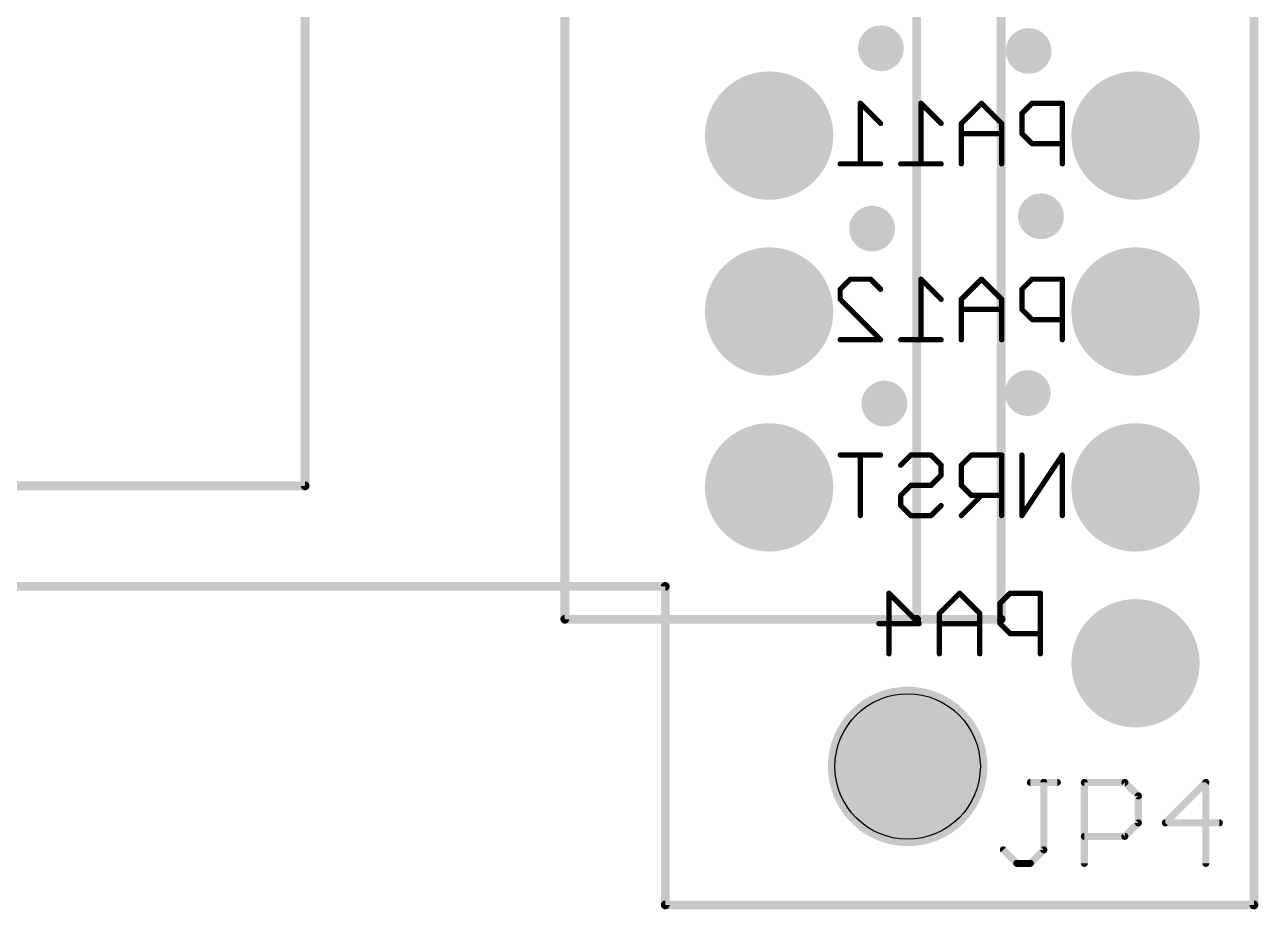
# Model space of a CAD drawing. Extents: x -35.6 to 35.6, y -20.1 to 20.1.
# Drawn here: x 17.75 to 35.56, y -20.06 to -7.29 of the extents above; entities that cross this region are included whole.
import ezdxf

# ---------------------------------------------------------------- set-up
doc = ezdxf.new("R2010")
doc.units = 0
for name, color, linetype in [('17', 82, 'CONTINUOUS'), ('18', 82, 'CONTINUOUS'), ('20', 7, 'CONTINUOUS'), ('21', 253, 'CONTINUOUS'), ('22', 253, 'CONTINUOUS'), ('25', 253, 'CONTINUOUS'), ('29', 253, 'CONTINUOUS'), ('30', 253, 'CONTINUOUS')]:
    doc.layers.add(name, color=color, linetype=linetype)

# ---------------------------------------------------------------- blocks, each defined once
blk = doc.blocks.new('ROUNDP')
at = {"const_width": 0.5}
blk.add_lwpolyline([(0, -0.25, 1), (0, 0.25, 1), (0, -0.25)], format="xyb", dxfattribs=at)
blk = doc.blocks.new('ROUNDV')
at = {"const_width": 0.5}
blk.add_lwpolyline([(0, -0.25, 1), (0, 0.25, 1), (0, -0.25)], format="xyb", dxfattribs=at)

msp = doc.modelspace()

# ---------------------------------------------------------------- linework, layer by layer
at = {"layer": '20', "const_width": 0.127}
for points in [[(35.5, 20), (35.5, -20)], [(-27, -15.4), (27, -15.4)], [(27, -20), (27, -15.4)], [(27, -20), (35.5, -20)]]:
    msp.add_lwpolyline(points, dxfattribs=at)
at = {"layer": '20', "const_width": 0.0635}
for points in [[(27.0317, -15.4, 1), (26.9683, -15.4)], [(27, -15.4318, 1), (27, -15.3682)], [(27, -19.9683, 1), (27, -20.0317)], [(35.5, -20.0317, 1), (35.5, -19.9683)], [(26.9683, -20, 1), (27.0317, -20)], [(35.4682, -20, 1), (35.5318, -20)]]:
    msp.add_lwpolyline(points, format="xyb", dxfattribs=at)
at = {"layer": '20'}
msp.add_circle((30.5, -18), 1.05, dxfattribs=at)
at = {"layer": '21', "const_width": 0.127}
for points in [[(25.55, -15.875), (25.55, 15.875)], [(30.63, -15.875), (30.63, 15.875)], [(31.85, -15.875), (31.85, 15.875)], [(21.8, -13.948), (21.8, 7.952)], [(21.8, -13.948), (-17.278, -13.948)], [(25.55, -15.875), (30.63, -15.875)], [(31.85, -15.875), (30.63, -15.875)]]:
    msp.add_lwpolyline(points, dxfattribs=at)
at = {"layer": '21', "const_width": 0.0635}
for points in [[(21.8, -13.9798, 1), (21.8, -13.9162)], [(21.7683, -13.948, 1), (21.8317, -13.948)], [(25.55, -15.8432, 1), (25.55, -15.9068)], [(25.5183, -15.875, 1), (25.5817, -15.875)], [(30.63, -15.8432, 1), (30.63, -15.9068)], [(30.5983, -15.875, 1), (30.6618, -15.875)], [(30.63, -15.9068, 1), (30.63, -15.8432)], [(31.8183, -15.875, 1), (31.8818, -15.875)], [(31.85, -15.9068, 1), (31.85, -15.8432)]]:
    msp.add_lwpolyline(points, format="xyb", dxfattribs=at)
at = {"layer": '22', "const_width": 0.0762}
for points in [[(30.1086, -8.7147), (29.8171, -8.4232)], [(29.8171, -8.4232), (29.8171, -9.2977)], [(30.9834, -8.7147), (30.6919, -8.4232)], [(30.6919, -8.4232), (30.6919, -9.2977)], [(31.5666, -8.4232), (31.2751, -8.7147)], [(31.8581, -8.7147), (31.5666, -8.4232)], [(32.2956, -8.4232), (32.1499, -8.5689)], [(32.1499, -8.5689), (32.1499, -8.8604)], [(32.7329, -8.4232), (32.2956, -8.4232)], [(32.7329, -9.2977), (32.7329, -8.4232)], [(31.2751, -8.7147), (31.2751, -9.2977)], [(31.8581, -9.2977), (31.8581, -8.7147)], [(31.8581, -8.8604), (31.2751, -8.8604)], [(32.1499, -8.8604), (32.2956, -9.0062)], [(32.2956, -9.0062), (32.7329, -9.0062)], [(30.1086, -9.2977), (29.5256, -9.2977)], [(30.9834, -9.2977), (30.4004, -9.2977)], [(29.5256, -11.1089), (29.6714, -10.9632)], [(29.6714, -10.9632), (29.9629, -10.9632)], [(29.9629, -10.9632), (30.1086, -11.1089)], [(30.9834, -11.2547), (30.6919, -10.9632)], [(30.6919, -10.9632), (30.6919, -11.8377)], [(31.5666, -10.9632), (31.2751, -11.2547)], [(31.8581, -11.2547), (31.5666, -10.9632)], [(32.2956, -10.9632), (32.1499, -11.1089)], [(32.7329, -10.9632), (32.2956, -10.9632)], [(32.7329, -11.8377), (32.7329, -10.9632)], [(29.5256, -11.2547), (29.5256, -11.1089)], [(30.1086, -11.8377), (29.5256, -11.2547)], [(31.2751, -11.2547), (31.2751, -11.8377)], [(31.8581, -11.8377), (31.8581, -11.2547)], [(32.1499, -11.1089), (32.1499, -11.4004)], [(31.8581, -11.4004), (31.2751, -11.4004)], [(32.1499, -11.4004), (32.2956, -11.5462)], [(32.2956, -11.5462), (32.7329, -11.5462)], [(29.5256, -11.8377), (30.1086, -11.8377)], [(30.9834, -11.8377), (30.4004, -11.8377)], [(30.1086, -13.5032), (29.5256, -13.5032)], [(29.8171, -14.3777), (29.8171, -13.5032)], [(30.4004, -13.6489), (30.5461, -13.5032)], [(30.5461, -13.5032), (30.8376, -13.5032)], [(30.8376, -13.5032), (30.9834, -13.6489)], [(31.4209, -13.5032), (31.2751, -13.6489)], [(31.8581, -13.5032), (31.4209, -13.5032)], [(31.8581, -14.3777), (31.8581, -13.5032)], [(32.7329, -13.5032), (32.1499, -14.3777)], [(32.1499, -14.3777), (32.1499, -13.5032)], [(32.7329, -14.3777), (32.7329, -13.5032)], [(30.9834, -13.6489), (30.9834, -13.7947)], [(31.2751, -13.6489), (31.2751, -13.9404)], [(30.9834, -13.7947), (30.8376, -13.9404)], [(30.5461, -13.9404), (30.4004, -14.0862)], [(30.4004, -14.0862), (30.4004, -14.2319)], [(30.8376, -13.9404), (30.5461, -13.9404)], [(31.2751, -13.9404), (31.4209, -14.0862)], [(31.5666, -14.0862), (31.2751, -14.3777)], [(31.4209, -14.0862), (31.8581, -14.0862)], [(30.4004, -14.2319), (30.5461, -14.3777)], [(30.8376, -14.3777), (30.9834, -14.2319)], [(30.5461, -14.3777), (30.8376, -14.3777)], [(30.2295, -16.3741), (30.2295, -15.4996)], [(30.2295, -15.4996), (30.6668, -15.9368)], [(31.25, -15.4996), (30.9585, -15.7911)], [(31.5416, -15.7911), (31.25, -15.4996)], [(31.979, -15.4996), (31.8333, -15.6453)], [(32.4163, -15.4996), (31.979, -15.4996)], [(32.4163, -16.3741), (32.4163, -15.4996)], [(31.8333, -15.6453), (31.8333, -15.9368)], [(30.9585, -15.7911), (30.9585, -16.3741)], [(31.5416, -16.3741), (31.5416, -15.7911)], [(30.6668, -15.9368), (30.0838, -15.9368)], [(31.5416, -15.9368), (30.9585, -15.9368)], [(31.8333, -15.9368), (31.979, -16.0826)], [(31.979, -16.0826), (32.4163, -16.0826)]]:
    msp.add_lwpolyline(points, dxfattribs=at)
at = {"layer": '22', "const_width": 0.0381}
for points in [[(29.8306, -8.4097, 1), (29.8037, -8.4366)], [(29.8362, -8.4232, 1), (29.7981, -8.4232)], [(30.7109, -8.4232, 1), (30.6728, -8.4232)], [(30.7053, -8.4097, 1), (30.6784, -8.4366)], [(31.5801, -8.4097, 1), (31.5532, -8.4366)], [(31.5801, -8.4366, 1), (31.5532, -8.4097)], [(32.1364, -8.5554, 1), (32.1633, -8.5824)], [(32.1689, -8.5689, 1), (32.1308, -8.5689)], [(32.2956, -8.4041, 1), (32.2956, -8.4422)], [(32.3091, -8.4366, 1), (32.2821, -8.4097)], [(32.7519, -8.4232, 1), (32.7138, -8.4232)], [(32.7329, -8.4422, 1), (32.7329, -8.4041)], [(30.0952, -8.7281, 1), (30.1221, -8.7012)], [(30.9699, -8.7281, 1), (30.9969, -8.7012)], [(31.2942, -8.7147, 1), (31.2561, -8.7147)], [(31.2616, -8.7012, 1), (31.2886, -8.7281)], [(31.8772, -8.7147, 1), (31.8391, -8.7147)], [(31.8447, -8.7281, 1), (31.8716, -8.7012)], [(31.2751, -8.8414, 1), (31.2751, -8.8795)], [(31.8581, -8.8795, 1), (31.8581, -8.8414)], [(32.1633, -8.847, 1), (32.1364, -8.8739)], [(32.1308, -8.8604, 1), (32.1689, -8.8604)], [(32.2956, -8.9871, 1), (32.2956, -9.0252)], [(32.2821, -9.0197, 1), (32.3091, -8.9927)], [(32.7329, -9.0252, 1), (32.7329, -8.9871)], [(29.5256, -9.2787, 1), (29.5256, -9.3168)], [(30.1086, -9.3168, 1), (30.1086, -9.2787)], [(30.4004, -9.2787, 1), (30.4004, -9.3168)], [(30.9834, -9.3168, 1), (30.9834, -9.2787)], [(29.7981, -9.2977, 1), (29.8362, -9.2977)], [(30.6728, -9.2977, 1), (30.7109, -9.2977)], [(31.2561, -9.2977, 1), (31.2942, -9.2977)], [(31.8391, -9.2977, 1), (31.8772, -9.2977)], [(32.7138, -9.2977, 1), (32.7519, -9.2977)], [(29.6714, -10.9441, 1), (29.6714, -10.9822)], [(29.6848, -10.9766, 1), (29.6579, -10.9497)], [(29.9764, -10.9497, 1), (29.9494, -10.9766)], [(29.9629, -10.9822, 1), (29.9629, -10.9441)], [(30.7109, -10.9632, 1), (30.6728, -10.9632)], [(30.7053, -10.9497, 1), (30.6784, -10.9766)], [(31.5801, -10.9497, 1), (31.5532, -10.9766)], [(31.5801, -10.9766, 1), (31.5532, -10.9497)], [(32.2956, -10.9441, 1), (32.2956, -10.9822)], [(32.3091, -10.9766, 1), (32.2821, -10.9497)], [(32.7519, -10.9632, 1), (32.7138, -10.9632)], [(32.7329, -10.9822, 1), (32.7329, -10.9441)], [(29.5447, -11.1089, 1), (29.5066, -11.1089)], [(29.5121, -11.0954, 1), (29.5391, -11.1224)], [(29.5391, -11.2412, 1), (29.5121, -11.2681)], [(30.0952, -11.1224, 1), (30.1221, -11.0954)], [(31.2942, -11.2547, 1), (31.2561, -11.2547)], [(31.8772, -11.2547, 1), (31.8391, -11.2547)], [(32.1364, -11.0954, 1), (32.1633, -11.1224)], [(32.1689, -11.1089, 1), (32.1308, -11.1089)], [(29.5066, -11.2547, 1), (29.5447, -11.2547)], [(30.9699, -11.2681, 1), (30.9969, -11.2412)], [(31.2616, -11.2412, 1), (31.2886, -11.2681)], [(31.2751, -11.3814, 1), (31.2751, -11.4195)], [(31.8447, -11.2681, 1), (31.8716, -11.2412)], [(31.8581, -11.4195, 1), (31.8581, -11.3814)], [(32.1633, -11.387, 1), (32.1364, -11.4139)], [(32.1308, -11.4004, 1), (32.1689, -11.4004)], [(32.2956, -11.5271, 1), (32.2956, -11.5652)], [(32.2821, -11.5597, 1), (32.3091, -11.5327)], [(32.7329, -11.5652, 1), (32.7329, -11.5271)], [(29.5256, -11.8186, 1), (29.5256, -11.8567)], [(30.0952, -11.8512, 1), (30.1221, -11.8242)], [(30.1086, -11.8567, 1), (30.1086, -11.8186)], [(30.4004, -11.8186, 1), (30.4004, -11.8567)], [(30.6728, -11.8377, 1), (30.7109, -11.8377)], [(30.9834, -11.8567, 1), (30.9834, -11.8186)], [(31.2561, -11.8377, 1), (31.2942, -11.8377)], [(31.8391, -11.8377, 1), (31.8772, -11.8377)], [(32.7138, -11.8377, 1), (32.7519, -11.8377)], [(29.5256, -13.4841, 1), (29.5256, -13.5222)], [(29.8362, -13.5032, 1), (29.7981, -13.5032)], [(30.1086, -13.5222, 1), (30.1086, -13.4841)], [(30.5461, -13.4841, 1), (30.5461, -13.5222)], [(30.5596, -13.5166, 1), (30.5327, -13.4897)], [(30.8511, -13.4897, 1), (30.8242, -13.5166)], [(30.8376, -13.5222, 1), (30.8376, -13.4841)], [(31.4209, -13.4841, 1), (31.4209, -13.5222)], [(31.4343, -13.5166, 1), (31.4074, -13.4897)], [(31.8772, -13.5032, 1), (31.8391, -13.5032)], [(31.8581, -13.5222, 1), (31.8581, -13.4841)], [(32.1689, -13.5032, 1), (32.1308, -13.5032)], [(32.7519, -13.5032, 1), (32.7138, -13.5032)], [(32.7487, -13.5137, 1), (32.717, -13.4926)], [(30.3869, -13.6354, 1), (30.4138, -13.6624)], [(31.0024, -13.6489, 1), (30.9643, -13.6489)], [(30.9699, -13.6624, 1), (30.9969, -13.6354)], [(31.2942, -13.6489, 1), (31.2561, -13.6489)], [(31.2616, -13.6354, 1), (31.2886, -13.6624)], [(30.9643, -13.7947, 1), (31.0024, -13.7947)], [(30.9969, -13.8081, 1), (30.9699, -13.7812)], [(30.4194, -14.0862, 1), (30.3813, -14.0862)], [(30.3869, -14.0727, 1), (30.4138, -14.0997)], [(30.5461, -13.9214, 1), (30.5461, -13.9595)], [(30.5596, -13.9539, 1), (30.5327, -13.927)], [(30.8242, -13.927, 1), (30.8511, -13.9539)], [(30.8376, -13.9595, 1), (30.8376, -13.9214)], [(31.2886, -13.927, 1), (31.2616, -13.9539)], [(31.2561, -13.9404, 1), (31.2942, -13.9404)], [(31.4209, -14.0671, 1), (31.4209, -14.1052)], [(31.4074, -14.0997, 1), (31.4343, -14.0727)], [(31.5801, -14.0997, 1), (31.5532, -14.0727)], [(31.8581, -14.1052, 1), (31.8581, -14.0671)], [(30.3813, -14.2319, 1), (30.4194, -14.2319)], [(30.4138, -14.2185, 1), (30.3869, -14.2454)], [(30.9969, -14.2454, 1), (30.9699, -14.2185)], [(29.7981, -14.3777, 1), (29.8362, -14.3777)], [(30.5461, -14.3587, 1), (30.5461, -14.3968)], [(30.5327, -14.3912, 1), (30.5596, -14.3642)], [(30.8242, -14.3642, 1), (30.8511, -14.3912)], [(30.8376, -14.3968, 1), (30.8376, -14.3587)], [(31.2616, -14.3642, 1), (31.2886, -14.3912)], [(31.8391, -14.3777, 1), (31.8772, -14.3777)], [(32.134, -14.3671, 1), (32.1657, -14.3883)], [(32.1308, -14.3777, 1), (32.1689, -14.3777)], [(32.7138, -14.3777, 1), (32.7519, -14.3777)], [(30.2486, -15.4996, 1), (30.2105, -15.4996)], [(30.243, -15.4861, 1), (30.2161, -15.513)], [(31.2635, -15.4861, 1), (31.2366, -15.513)], [(31.2635, -15.513, 1), (31.2366, -15.4861)], [(31.979, -15.4805, 1), (31.979, -15.5186)], [(31.9925, -15.513, 1), (31.9656, -15.4861)], [(32.4353, -15.4996, 1), (32.3972, -15.4996)], [(32.4163, -15.5186, 1), (32.4163, -15.4805)], [(31.8523, -15.6453, 1), (31.8142, -15.6453)], [(31.8198, -15.6318, 1), (31.8467, -15.6588)], [(30.9776, -15.7911, 1), (30.9395, -15.7911)], [(30.9451, -15.7776, 1), (30.972, -15.8045)], [(31.5606, -15.7911, 1), (31.5225, -15.7911)], [(31.5281, -15.8045, 1), (31.555, -15.7776)], [(30.0838, -15.9178, 1), (30.0838, -15.9559)], [(30.6533, -15.9503, 1), (30.6803, -15.9234)], [(30.6668, -15.9559, 1), (30.6668, -15.9178)], [(30.9585, -15.9178, 1), (30.9585, -15.9559)], [(31.5416, -15.9559, 1), (31.5416, -15.9178)], [(31.8142, -15.9368, 1), (31.8523, -15.9368)], [(31.8467, -15.9234, 1), (31.8198, -15.9503)], [(31.979, -16.0635, 1), (31.979, -16.1016)], [(31.9656, -16.0961, 1), (31.9925, -16.0691)], [(32.4163, -16.1016, 1), (32.4163, -16.0635)], [(30.2105, -16.3741, 1), (30.2486, -16.3741)], [(30.9395, -16.3741, 1), (30.9776, -16.3741)], [(31.5225, -16.3741, 1), (31.5606, -16.3741)], [(32.3972, -16.3741, 1), (32.4353, -16.3741)]]:
    msp.add_lwpolyline(points, format="xyb", dxfattribs=at)
at = {"layer": '25', "const_width": 0.1016}
for points in [[(32.2718, -18.2303), (32.6616, -18.2303)], [(32.4667, -19.2048), (32.4667, -18.2303)], [(33.0514, -19.3997), (33.0514, -18.2303)], [(33.0514, -18.2303), (33.6361, -18.2303)], [(33.6361, -18.2303), (33.831, -18.4252)], [(34.8055, -18.2303), (34.2208, -18.815)], [(34.8055, -19.3997), (34.8055, -18.2303)], [(33.831, -18.4252), (33.831, -18.815)], [(33.831, -18.815), (33.6361, -19.0099)], [(34.2208, -18.815), (35.0004, -18.815)], [(33.6361, -19.0099), (33.0514, -19.0099)], [(31.882, -19.2048), (32.0769, -19.3997)], [(32.2718, -19.3997), (32.4667, -19.2048)], [(32.0769, -19.3997), (32.2718, -19.3997)]]:
    msp.add_lwpolyline(points, dxfattribs=at)
at = {"layer": '25', "const_width": 0.0508}
for points in [[(32.2718, -18.2049, 1), (32.2718, -18.2557)], [(32.4921, -18.2303, 1), (32.4413, -18.2303)], [(32.6616, -18.2557, 1), (32.6616, -18.2049)], [(33.0768, -18.2303, 1), (33.026, -18.2303)], [(33.0514, -18.2049, 1), (33.0514, -18.2557)], [(33.6541, -18.2123, 1), (33.6181, -18.2483)], [(33.6361, -18.2557, 1), (33.6361, -18.2049)], [(34.8309, -18.2303, 1), (34.7801, -18.2303)], [(34.8235, -18.2483, 1), (34.7875, -18.2123)], [(33.8564, -18.4252, 1), (33.8056, -18.4252)], [(33.813, -18.4432, 1), (33.849, -18.4072)], [(33.8056, -18.815, 1), (33.8564, -18.815)], [(33.849, -18.833, 1), (33.813, -18.797)], [(34.2028, -18.797, 1), (34.2388, -18.833)], [(34.2208, -18.7896, 1), (34.2208, -18.8404)], [(35.0004, -18.8404, 1), (35.0004, -18.7896)], [(33.0514, -18.9845, 1), (33.0514, -19.0353)], [(33.6181, -18.9919, 1), (33.6541, -19.0279)], [(33.6361, -19.0353, 1), (33.6361, -18.9845)], [(31.9, -19.1868, 1), (31.864, -19.2228)], [(32.4413, -19.2048, 1), (32.4921, -19.2048)], [(32.4847, -19.2228, 1), (32.4487, -19.1868)], [(32.0769, -19.3743, 1), (32.0769, -19.4251)], [(32.0589, -19.4177, 1), (32.0949, -19.3817)], [(32.2538, -19.3817, 1), (32.2898, -19.4177)], [(32.2718, -19.4251, 1), (32.2718, -19.3743)], [(33.026, -19.3997, 1), (33.0768, -19.3997)], [(34.7801, -19.3997, 1), (34.8309, -19.3997)]]:
    msp.add_lwpolyline(points, format="xyb", dxfattribs=at)
at = {"layer": '29', "const_width": 1.1516}
msp.add_lwpolyline([(30.5, -18.5758, 1), (30.5, -17.4242, 1), (30.5, -18.5758)], format="xyb", dxfattribs=at)
at = {"layer": '30', "const_width": 1.1516}
msp.add_lwpolyline([(30.5, -18.5758, 1), (30.5, -17.4242, 1), (30.5, -18.5758)], format="xyb", dxfattribs=at)

# ---------------------------------------------------------------- block references
at = {"layer": '17', "xscale": 1.65, "yscale": 1.65, "rotation": 90}
for p in [(28.5, -8.89), (28.5, -8.89), (28.5, -11.43), (28.5, -11.43), (28.5, -13.97), (28.5, -13.97)]:
    msp.add_blockref('ROUNDP', p, dxfattribs=at)
at = {"layer": '18'}
for p, xscale, yscale in [((30.1132, -7.6296), 0.6604, 0.6604), ((32.2468, -7.6677), 0.6604, 0.6604), ((33.79, -8.89), 1.65, 1.65), ((32.4246, -10.0553), 0.6604, 0.6604), ((29.9862, -10.2331), 0.6604, 0.6604), ((33.79, -11.43), 1.65, 1.65), ((32.2341, -12.608), 0.6604, 0.6604), ((30.164, -12.7604), 0.6604, 0.6604), ((33.79, -13.97), 1.65, 1.65), ((33.79, -16.51), 1.65, 1.65)]:
    msp.add_blockref('ROUNDV', p, dxfattribs=dict(at, xscale=xscale, yscale=yscale))
at = {"layer": '29', "xscale": 1.8532, "yscale": 1.8532, "rotation": 90}
for p in [(28.5, -8.89), (28.5, -11.43), (28.5, -13.97)]:
    msp.add_blockref('ROUNDP', p, dxfattribs=at)
at = {"layer": '29', "xscale": 1.8532, "yscale": 1.8532}
for p in [(33.79, -8.89), (33.79, -11.43), (33.79, -13.97), (33.79, -16.51)]:
    msp.add_blockref('ROUNDV', p, dxfattribs=at)
at = {"layer": '30', "xscale": 1.8532, "yscale": 1.8532, "rotation": 90}
for p in [(28.5, -8.89), (28.5, -11.43), (28.5, -13.97)]:
    msp.add_blockref('ROUNDP', p, dxfattribs=at)
at = {"layer": '30', "xscale": 1.8532, "yscale": 1.8532}
for p in [(33.79, -8.89), (33.79, -11.43), (33.79, -13.97), (33.79, -16.51)]:
    msp.add_blockref('ROUNDV', p, dxfattribs=at)

doc.saveas('drawing.dxf')
